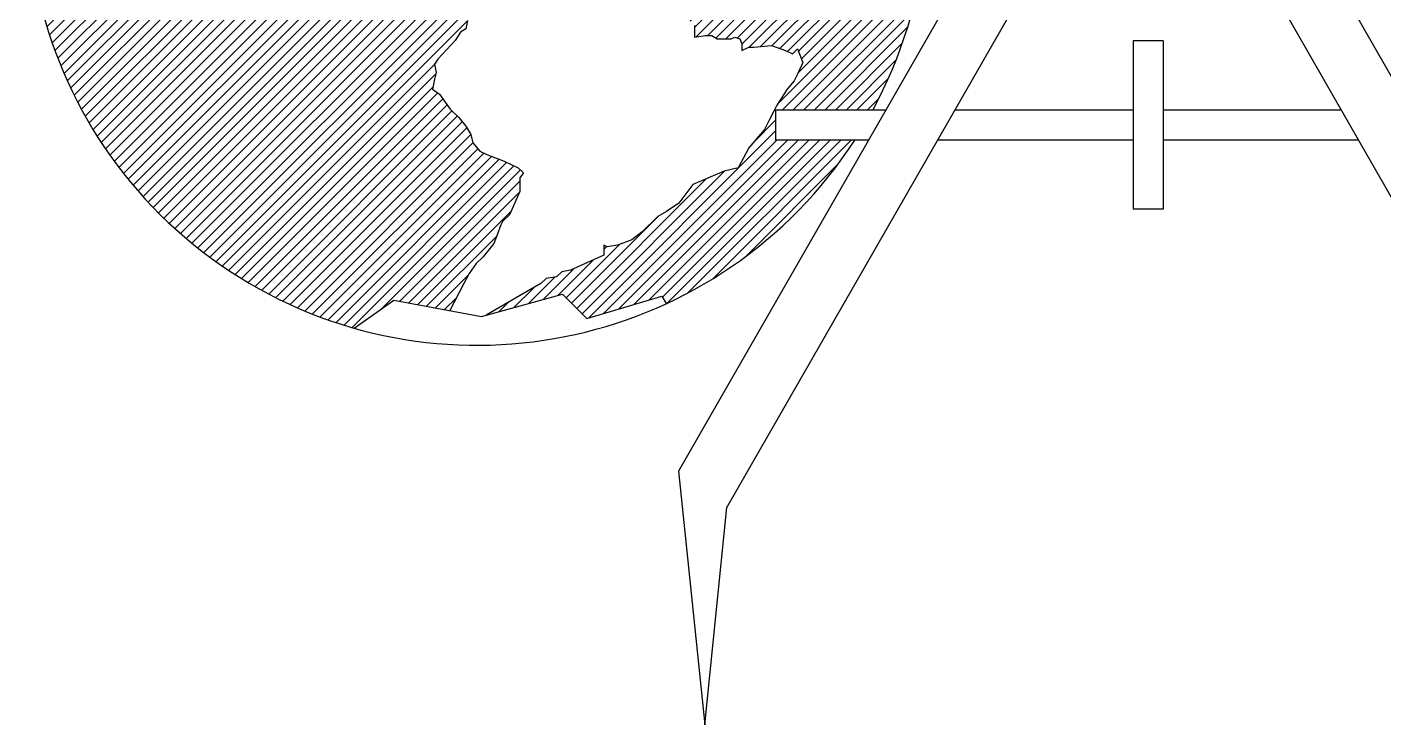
# Model space of a CAD drawing. Header units: millimetres. Extents: x -21221 to 1625077, y -149981 to 356550.
# Drawn here: x 268530 to 269968, y 200099 to 200838 of the extents above; entities that cross this region are included whole.
import ezdxf

# ---------------------------------------------------------------- set-up
doc = ezdxf.new("R2010")
doc.units = ezdxf.units.MM
doc.header["$LTSCALE"] = 1000
doc.header["$MEASUREMENT"] = 0
doc.layers.get('0').update_dxf_attribs({"linetype": 'CONTINUOUS'})
doc.layers.add('Icons', color=7, linetype='CONTINUOUS')

msp = doc.modelspace()

# ---------------------------------------------------------------- hatches: boundary and pattern name
at = {"layer": 'Icons'}
h = msp.add_hatch(dxfattribs=at)
h.set_pattern_fill('ANSI31', color=9, scale=63.75, style=0)
h.set_pattern_definition([(45, (236082.854, 190346.279), (-5.6347572, 5.6347572), [])])
h.paths.add_polyline_path([(268959.7, 200772.6), (268961.6, 200783.2), (268963.4, 200790.3), (268961.6, 200799.2), (268965.3, 200804.5), (268983.8, 200824.1), (268989.3, 200832.9), (268994.9, 200836.5), (268996.7, 200845.4), (268996.7, 200850.7), (268994.9, 200861.4), (268989, 200863.6), (268987.2, 200869), (268989.4, 200873.1), (268991.5, 200879.4), (268990.8, 200882.9), (268984.3, 200882.9), (268978.5, 200884.6), (268975.2, 200884.5), (268974.8, 200892.3), (268967.2, 200892.6), (268965.4, 200900.3), (268957, 200904.2), (268950.2, 200909), (268940.1, 200918.8), (268928.2, 200922.1), (268912.9, 200920.4), (268901, 200927), (268892.5, 200927), (268882.3, 200933.5), (268877.2, 200940), (268865.4, 200944.9), (268853.5, 200941.6), (268860.3, 200938.4), (268848.4, 200938.4), (268836.5, 200940), (268822.9, 200944.9), (268814.4, 200949.8), (268799.1, 200953), (268792.4, 200961.2), (268782.2, 200969.3), (268772, 200975.8), (268773.7, 200979.1), (268773.7, 200984), (268775.4, 200993.7), (268770.3, 200993.7), (268758.4, 201005.1), (268751.6, 201014.9), (268749.9, 201019.8), (268744.8, 201027.9), (268741.4, 201032.8), (268736.3, 201040.9), (268732.9, 201045.8), (268726.1, 201054), (268721, 201054), (268721, 201042.6), (268726.1, 201037.7), (268732.9, 201026.3), (268736.3, 201019.8), (268739.7, 201011.6), (268743.1, 201006.7), (268746.5, 201001.9), (268751.9, 200991.4), (268753.3, 200990.5), (268751.6, 200990.5), (268751.6, 200991.7), (268746.5, 200995.3), (268739.7, 201001.9), (268727.8, 201010), (268731.2, 201016.5), (268727.8, 201019.8), (268721, 201024.7), (268716, 201029.5), (268710.9, 201032.8), (268716, 201036.1), (268719.3, 201036.1), (268716, 201042.6), (268716, 201050.7), (268714.3, 201055.6), (268714.3, 201057.2), (268710.9, 201068.6), (268704.1, 201075.1), (268700.7, 201081.7), (268697.3, 201084.9), (268697.3, 201097.9), (268697.3, 201101.2), (268697.3, 201109.3), (268699, 201124), (268702.4, 201133.8), (268705.8, 201138.7), (268717.7, 201158.2), (268724.4, 201163.1), (268729.5, 201161.5), (268736.3, 201161.5), (268736.3, 201166.3), (268726.1, 201177.7), (268721, 201182.6), (268719.3, 201185.9), (268722.7, 201195.7), (268722.7, 201203.8), (268729.5, 201213.6), (268732.9, 201220.1), (268729.5, 201229.9), (268726.8, 201238.9), (268719.4, 201244.2), (268704.6, 201246), (268689.8, 201237.1), (268669.4, 201233.6), (268656.4, 201230), (268650.9, 201230), (268639.8, 201230), (268634.2, 201228.2), (268619.4, 201230), (268612, 201231.8), (268628.7, 201233.6), (268639.8, 201231.8), (268645.3, 201231.8), (268650.9, 201231.8), (268658.3, 201233.6), (268669.4, 201237.1), (268678.7, 201238.9), (268682.4, 201253.1), (268691.6, 201260.2), (268704.6, 201263.8), (268715.7, 201265.5), (268724.9, 201267.3), (268728.6, 201276.2), (268734.2, 201279.7), (268739.7, 201276.2), (268745.3, 201278), (268752.7, 201283.3), (268760.1, 201285.1), (268771.2, 201288.6), (268774.9, 201290.4), (268784.2, 201288.6), (268787.9, 201286.8), (268793.4, 201283.3), (268795.3, 201278), (268800.8, 201267.3), (268807.6, 201257.5), (268833.1, 201255.9), (268853, 201245.5), (268860.3, 201244.5), (268863.7, 201241.2), (268870.4, 201246.1), (268878.9, 201244.5), (268892.5, 201239.6), (268904.4, 201242.9), (268911.2, 201241.2), (268912.9, 201236.4), (268918, 201246.1), (268918, 201247.8), (268923.1, 201247.8), (268933.3, 201244.5), (268936.7, 201239.6), (268945.1, 201238), (268950.2, 201239.6), (268955.3, 201244.5), (268960.4, 201238), (268960.4, 201233.1), (268951.9, 201231.5), (268940.1, 201231.5), (268938.4, 201223.3), (268931.6, 201221.7), (268926.5, 201220.1), (268919.7, 201216.8), (268911.2, 201208.7), (268909.5, 201203.8), (268909.5, 201197.3), (268912.9, 201192.4), (268918, 201192.4), (268926.5, 201189.1), (268935, 201187.5), (268945.1, 201182.6), (268960.4, 201179.4), (268963.8, 201177.7), (268967.2, 201177.7), (268968.9, 201171.2), (268979.1, 201161.5), (268987.6, 201166.3), (268984.2, 201168), (268980.8, 201179.4), (268991, 201184.3), (268987.6, 201194), (268980.8, 201195.7), (268987.6, 201200.5), (268989.3, 201205.4), (268980.8, 201207.1), (268980.8, 201216.8), (268989.3, 201216.8), (269002.9, 201213.6), (269013.1, 201210.3), (269018.1, 201207.1), (269040.2, 201195.7), (269040.2, 201202.2), (269045.3, 201208.7), (269052.1, 201200.5), (269058.9, 201189.1), (269065.7, 201187.5), (269082.7, 201185.9), (269089.4, 201184.3), (269103, 201176.1), (269101.3, 201164.7), (269092.8, 201163.1), (269074.2, 201154.9), (269057.2, 201153.3), (269045.3, 201143.5), (269038.5, 201135.4), (269033.4, 201128.9), (269043.6, 201133.8), (269052.1, 201140.3), (269065.7, 201148.4), (269075.9, 201146.8), (269087.8, 201132.1), (269103, 201135.4), (269097.9, 201130.5), (269094.5, 201128.9), (269086.1, 201124), (269075.9, 201122.4), (269070.8, 201125.6), (269060.6, 201124), (269050.4, 201119.1), (269041.9, 201120.7), (269043.6, 201115.9), (269047, 201112.6), (269043.6, 201109.3), (269035.1, 201104.5), (269031.7, 201102.8), (269023.2, 201101.2), (269018.1, 201096.3), (269016.4, 201091.4), (269014.7, 201084.9), (269013.1, 201076.8), (269016.4, 201070.3), (269013.1, 201067), (269006.3, 201063.7), (268999.5, 201060.5), (268992.7, 201054), (268984.2, 201049.1), (268975.7, 201042.6), (268977.4, 201032.8), (268984.2, 201026.3), (268992.7, 201006.7), (268992.7, 201000.2), (268980.8, 201001.9), (268972.3, 201010), (268968.9, 201016.5), (268967.2, 201026.3), (268962.1, 201034.4), (268955.3, 201032.8), (268948.5, 201032.8), (268941.7, 201032.8), (268929.9, 201036.1), (268921.4, 201037.7), (268921.4, 201034.4), (268916.3, 201034.4), (268916.3, 201023), (268907.8, 201029.5), (268897.6, 201029.5), (268887.4, 201032.8), (268875.5, 201031.2), (268868.7, 201031.2), (268856.9, 201026.3), (268845, 201011.6), (268843.3, 201001.9), (268843.3, 200997), (268839.9, 200985.6), (268846.7, 200974.2), (268853.5, 200966), (268863.7, 200961.2), (268878.9, 200956.3), (268890.8, 200954.6), (268902.7, 200961.2), (268909.5, 200970.9), (268921.4, 200975.8), (268929.9, 200975.8), (268935, 200974.2), (268931.6, 200970.9), (268931.6, 200962.8), (268924.8, 200949.8), (268921.4, 200940), (268924.8, 200935.1), (268935, 200938.4), (268948.5, 200938.4), (268962.1, 200936.7), (268963.8, 200933.5), (268962.1, 200930.2), (268960.4, 200920.4), (268960.4, 200912.9), (268963.6, 200908.7), (268967.2, 200905.9), (268970.8, 200900), (268973.7, 200895.8), (268978.1, 200892.6), (268981.7, 200891.9), (268985.4, 200892.3), (268988.6, 200893.3), (268993, 200892.6), (268995.2, 200889.8), (268996.4, 200874.2), (268998.6, 200877.3), (269011.7, 200898.7), (269021, 200900.1), (269022, 200896.8), (269027.3, 200896.2), (269047.4, 200901.8), (269032.8, 200889.1), (269027.3, 200878.4), (269032.8, 200873.1), (269042.1, 200874.9), (269054.1, 200886.2), (269057.8, 200889.8), (269065.2, 200893.3), (269072.6, 200884.4), (269087.4, 200882.7), (269098.6, 200884.4), (269109.7, 200888), (269120.8, 200891.5), (269135.6, 200889.8), (269143, 200880.9), (269154.1, 200877.3), (269159.6, 200875.6), (269165.2, 200866.7), (269180, 200866.7), (269191.1, 200866.7), (269198.5, 200866.7), (269213.3, 200863.1), (269237.4, 200840.1), (269237.4, 200832.9), (269237.4, 200827.6), (269248.5, 200829.4), (269255.9, 200829.4), (269261.5, 200825.8), (269276.3, 200825.8), (269280, 200827.6), (269285.5, 200825.8), (269287.4, 200820.5), (269287.4, 200813.4), (269294.8, 200817), (269300.3, 200817), (269318.9, 200818.7), (269333.7, 200813.4), (269341.1, 200809.9), (269346.6, 200815.2), (269352.2, 200801), (269346.6, 200788.6), (269342.9, 200781.5), (269335.5, 200772.6), (269330, 200763.7), (269324.4, 200754.8), (269322.2, 200750.5), (269426.3, 200750.5, 0.123836), (269484.2, 200976), (269482.3, 200980.1), (269480.1, 200984.8), (269484.1, 200990.2, 0.27158), (269229.8, 201400.5), (269222.2, 201378.8), (269153.4, 201381), (269121.1, 201370.2), (269069.4, 201346.6), (268998.4, 201381), (268972.6, 201355.2), (268869.4, 201391.7), (268813.7, 201414.7, 0.70161), (268876.6, 200519.5), (268918.8, 200549), (268978.1, 200538), (268993, 200566.6), (268998.6, 200577.2), (269006, 200587.9), (269013.4, 200595), (269024.5, 200609.2), (269028.2, 200618.1), (269031.9, 200628.7), (269033.8, 200632.3), (269041.2, 200639.4), (269052.3, 200664.3), (269052.3, 200678.5), (269056, 200683.8), (269050.4, 200689.1), (269035.6, 200696.2), (269017.1, 200703.3), (269009.7, 200706.9), (269002.3, 200715.7), (269000.4, 200724.6), (268994.9, 200733.5), (268987.5, 200742.4), (268978.2, 200751.3), (268967.1, 200767.2)])
h.paths.add_polyline_path([(268961.7, 200979.5), (268960.4, 200979.1), (268960.6, 200979.3)], flags=16)
h.paths.add_polyline_path([(269039.2, 200968.9), (269038.5, 200969.3), (269041.9, 200969.3)], flags=16)
h.paths.add_polyline_path([(269107.4, 201238), (269090.8, 201250.4), (269077.8, 201261.1), (269061.2, 201271.7), (269044.5, 201284.1), (269026, 201285.9), (269009.3, 201287.7), (269007.9, 201289.5), (269005.6, 201298.3), (269009.3, 201301.9), (269014.9, 201309), (269026, 201312.6), (269042.7, 201312.6), (269059.3, 201307.2), (269072.3, 201301.9), (269088.9, 201298.3), (269100, 201298.3), (269105.6, 201293), (269116.7, 201291.2), (269124.1, 201284.1), (269135.2, 201282.4), (269142.6, 201280.6), (269151.9, 201271.7), (269146.3, 201268.2), (269142.6, 201266.4), (269148.2, 201257.5), (269146.3, 201255.7), (269144.5, 201252.2), (269146.3, 201246.8), (269153.7, 201234.4), (269161.1, 201223.8), (269159.3, 201216.7), (269151.9, 201216.7), (269137.1, 201225.5)], flags=16)
h = msp.add_hatch(dxfattribs=at)
h.set_pattern_fill('ANSI31', color=9, scale=63.75, style=0)
h.set_pattern_definition([(45, (382558.796, 152190.0836), (-5.63475716, 5.63475716), [])])
h.paths.add_polyline_path([(269407.3, 200718.6), (269323.4, 200718.6), (269323.4, 200750.5), (269322.4, 200750.9), (269320.7, 200747.7), (269317, 200740.6), (269311.4, 200730), (269294.8, 200710.4), (269289.2, 200699.8), (269283.7, 200689.1), (269268.9, 200685.6), (269235.5, 200671.4), (269220.7, 200651.8), (269207.8, 200642.9), (269198.5, 200637.6), (269181.9, 200621.6), (269170.8, 200612.8), (269155.9, 200607.4), (269144.8, 200605.7), (269141.1, 200607.4), (269141.1, 200596.8), (269106, 200580.8), (269096.7, 200579), (269091.2, 200573.7), (269080, 200571.9), (269074.5, 200566.6), (269016.5, 200533.2), (269097.4, 200555.4), (269123.2, 200529.6), (269202.8, 200553.3), (269207.3, 200545.4, 0.14143)])

# ---------------------------------------------------------------- linework, layer by layer
at = {"color": 4}
for p, q in [((268989.3, 200832.9), (268983.8, 200824.1)), ((268989.3, 200832.9), (268983.8, 200824.1)), ((268994.9, 200836.5), (268989.3, 200832.9)), ((268994.9, 200836.5), (268989.3, 200832.9)), ((268996.7, 200845.4), (268994.9, 200836.5)), ((268996.7, 200845.4), (268994.9, 200836.5)), ((269237.4, 200840.1), (269237.4, 200832.9)), ((269237.4, 200840.1), (269237.4, 200832.9)), ((269237.4, 200832.9), (269237.4, 200827.6)), ((269237.4, 200832.9), (269237.4, 200827.6)), ((268983.8, 200824.1), (268965.3, 200804.5)), ((268983.8, 200824.1), (268965.3, 200804.5)), ((269237.4, 200827.6), (269248.5, 200829.4)), ((269237.4, 200827.6), (269248.5, 200829.4)), ((269248.5, 200829.4), (269255.9, 200829.4)), ((269248.5, 200829.4), (269255.9, 200829.4)), ((269255.9, 200829.4), (269261.5, 200825.8)), ((269255.9, 200829.4), (269261.5, 200825.8)), ((269261.5, 200825.8), (269276.3, 200825.8)), ((269261.5, 200825.8), (269276.3, 200825.8)), ((269276.3, 200825.8), (269280, 200827.6)), ((269276.3, 200825.8), (269280, 200827.6)), ((269280, 200827.6), (269285.5, 200825.8)), ((269280, 200827.6), (269285.5, 200825.8)), ((269285.5, 200825.8), (269287.4, 200820.5)), ((269285.5, 200825.8), (269287.4, 200820.5)), ((269287.4, 200820.5), (269287.4, 200813.4)), ((269287.4, 200820.5), (269287.4, 200813.4)), ((269300.3, 200817), (269318.9, 200818.7)), ((269300.3, 200817), (269318.9, 200818.7)), ((269318.9, 200818.7), (269333.7, 200813.4)), ((269318.9, 200818.7), (269333.7, 200813.4)), ((268965.3, 200804.5), (268961.6, 200799.2)), ((268965.3, 200804.5), (268961.6, 200799.2)), ((269287.4, 200813.4), (269294.8, 200817)), ((269287.4, 200813.4), (269294.8, 200817)), ((269294.8, 200817), (269300.3, 200817)), ((269294.8, 200817), (269300.3, 200817)), ((269333.7, 200813.4), (269341.1, 200809.9)), ((269333.7, 200813.4), (269341.1, 200809.9)), ((269341.1, 200809.9), (269346.6, 200815.2)), ((269341.1, 200809.9), (269346.6, 200815.2)), ((269346.6, 200815.2), (269352.2, 200801)), ((269346.6, 200815.2), (269352.2, 200801)), ((268961.6, 200799.2), (268963.4, 200790.3)), ((268961.6, 200799.2), (268963.4, 200790.3)), ((268963.4, 200790.3), (268961.6, 200783.2)), ((268963.4, 200790.3), (268961.6, 200783.2)), ((269352.2, 200801), (269346.6, 200788.6)), ((269352.2, 200801), (269346.6, 200788.6)), ((268961.6, 200783.2), (268959.7, 200772.6)), ((268961.6, 200783.2), (268959.7, 200772.6)), ((269342.9, 200781.5), (269335.5, 200772.6)), ((269342.9, 200781.5), (269335.5, 200772.6)), ((269346.6, 200788.6), (269342.9, 200781.5)), ((269346.6, 200788.6), (269342.9, 200781.5)), ((268959.7, 200772.6), (268967.1, 200767.2)), ((268959.7, 200772.6), (268967.1, 200767.2)), ((268967.1, 200767.2), (268978.2, 200751.3)), ((268967.1, 200767.2), (268978.2, 200751.3)), ((269330, 200763.7), (269324.4, 200754.8)), ((269330, 200763.7), (269324.4, 200754.8)), ((269335.5, 200772.6), (269330, 200763.7)), ((269335.5, 200772.6), (269330, 200763.7)), ((268978.2, 200751.3), (268987.5, 200742.4)), ((268978.2, 200751.3), (268987.5, 200742.4)), ((269320.7, 200747.7), (269317, 200740.6)), ((269320.7, 200747.7), (269317, 200740.6)), ((269324.4, 200754.8), (269320.7, 200747.7)), ((269324.4, 200754.8), (269320.7, 200747.7)), ((268987.5, 200742.4), (268994.9, 200733.5)), ((268987.5, 200742.4), (268994.9, 200733.5)), ((268994.9, 200733.5), (269000.4, 200724.6)), ((268994.9, 200733.5), (269000.4, 200724.6)), ((269317, 200740.6), (269311.4, 200730)), ((269317, 200740.6), (269311.4, 200730)), ((269000.4, 200724.6), (269002.3, 200715.7)), ((269000.4, 200724.6), (269002.3, 200715.7)), ((269311.4, 200730), (269294.8, 200710.4)), ((269311.4, 200730), (269294.8, 200710.4)), ((269002.3, 200715.7), (269009.7, 200706.9)), ((269002.3, 200715.7), (269009.7, 200706.9)), ((269009.7, 200706.9), (269017.1, 200703.3)), ((269009.7, 200706.9), (269017.1, 200703.3)), ((269017.1, 200703.3), (269035.6, 200696.2)), ((269017.1, 200703.3), (269035.6, 200696.2)), ((269294.8, 200710.4), (269289.2, 200699.8)), ((269294.8, 200710.4), (269289.2, 200699.8)), ((269035.6, 200696.2), (269050.4, 200689.1)), ((269035.6, 200696.2), (269050.4, 200689.1)), ((269050.4, 200689.1), (269056, 200683.8)), ((269050.4, 200689.1), (269056, 200683.8)), ((269283.7, 200689.1), (269268.9, 200685.6)), ((269283.7, 200689.1), (269268.9, 200685.6)), ((269289.2, 200699.8), (269283.7, 200689.1)), ((269289.2, 200699.8), (269283.7, 200689.1)), ((269056, 200683.8), (269052.3, 200678.5)), ((269056, 200683.8), (269052.3, 200678.5)), ((269052.3, 200678.5), (269052.3, 200664.3)), ((269052.3, 200678.5), (269052.3, 200664.3)), ((269268.9, 200685.6), (269235.5, 200671.4)), ((269268.9, 200685.6), (269235.5, 200671.4)), ((269052.3, 200664.3), (269041.2, 200639.4)), ((269052.3, 200664.3), (269041.2, 200639.4)), ((269235.5, 200671.4), (269220.7, 200651.8)), ((269235.5, 200671.4), (269220.7, 200651.8)), ((269220.7, 200651.8), (269207.8, 200642.9)), ((269220.7, 200651.8), (269207.8, 200642.9)), ((269033.8, 200632.3), (269031.9, 200628.7)), ((269033.8, 200632.3), (269031.9, 200628.7)), ((269041.2, 200639.4), (269033.8, 200632.3)), ((269041.2, 200639.4), (269033.8, 200632.3)), ((269198.5, 200637.6), (269181.9, 200621.6)), ((269198.5, 200637.6), (269181.9, 200621.6)), ((269207.8, 200642.9), (269198.5, 200637.6)), ((269207.8, 200642.9), (269198.5, 200637.6)), ((269028.2, 200618.1), (269024.5, 200609.2)), ((269028.2, 200618.1), (269024.5, 200609.2)), ((269031.9, 200628.7), (269028.2, 200618.1)), ((269031.9, 200628.7), (269028.2, 200618.1)), ((269181.9, 200621.6), (269170.8, 200612.8)), ((269181.9, 200621.6), (269170.8, 200612.8)), ((269024.5, 200609.2), (269013.4, 200595)), ((269024.5, 200609.2), (269013.4, 200595)), ((269144.8, 200605.7), (269141.1, 200607.4)), ((269141.1, 200607.4), (269141.1, 200596.8)), ((269141.1, 200607.4), (269141.1, 200596.8)), ((269144.8, 200605.7), (269141.1, 200607.4)), ((269155.9, 200607.4), (269144.8, 200605.7)), ((269155.9, 200607.4), (269144.8, 200605.7)), ((269170.8, 200612.8), (269155.9, 200607.4)), ((269170.8, 200612.8), (269155.9, 200607.4)), ((269013.4, 200595), (269006, 200587.9)), ((269013.4, 200595), (269006, 200587.9)), ((269141.1, 200596.8), (269106, 200580.8)), ((269141.1, 200596.8), (269106, 200580.8)), ((268998.6, 200577.2), (268993, 200566.6)), ((268998.6, 200577.2), (268993, 200566.6)), ((269006, 200587.9), (268998.6, 200577.2)), ((269006, 200587.9), (268998.6, 200577.2)), ((269091.2, 200573.7), (269080, 200571.9)), ((269091.2, 200573.7), (269080, 200571.9)), ((269096.7, 200579), (269091.2, 200573.7)), ((269096.7, 200579), (269091.2, 200573.7)), ((269106, 200580.8), (269096.7, 200579)), ((269106, 200580.8), (269096.7, 200579)), ((268993, 200566.6), (268978.1, 200538)), ((268993, 200566.6), (268978.1, 200538)), ((269074.5, 200566.6), (269016.5, 200533.2)), ((269074.5, 200566.6), (269016.5, 200533.2)), ((269080, 200571.9), (269074.5, 200566.6)), ((269080, 200571.9), (269074.5, 200566.6))]:
    msp.add_line(p, q, dxfattribs=at)
at = {"layer": 'Icons', "color": 4}
for p, q in [((269702.3, 200823.7), (269702.3, 200645.5)), ((269734.2, 200823.7), (269702.3, 200823.7)), ((269734.2, 200823.7), (269702.3, 200823.7)), ((269702.3, 200823.7), (269702.3, 200645.5)), ((269734.2, 200823.7), (269734.2, 200645.5)), ((269734.2, 200823.7), (269734.2, 200645.5)), ((269440.1, 200750.5), (269323.4, 200750.5)), ((269323.4, 200750.5), (269323.4, 200718.6)), ((269440.1, 200750.5), (269323.4, 200750.5)), ((269323.4, 200750.5), (269323.4, 200718.6)), ((269702.3, 200750.5), (269513.6, 200750.5)), ((269702.3, 200750.5), (269513.6, 200750.5)), ((269923, 200750.5), (269734.2, 200750.5)), ((269923, 200750.5), (269734.2, 200750.5)), ((269421.8, 200718.6), (269323.4, 200718.6)), ((269421.8, 200718.6), (269323.4, 200718.6)), ((269702.3, 200718.6), (269495.3, 200718.6)), ((269702.3, 200718.6), (269495.3, 200718.6)), ((269941.3, 200718.6), (269734.2, 200718.6)), ((269941.3, 200718.6), (269734.2, 200718.6)), ((269734.2, 200645.5), (269702.3, 200645.5)), ((269734.2, 200645.5), (269702.3, 200645.5)), ((268876.6, 200519.5), (268918.8, 200549)), ((268876.6, 200519.5), (268918.8, 200549)), ((268918.8, 200549), (269011.4, 200531.8)), ((268918.8, 200549), (269011.4, 200531.8)), ((269011.4, 200531.8), (269097.4, 200555.4)), ((269011.4, 200531.8), (269097.4, 200555.4)), ((269097.4, 200555.4), (269123.2, 200529.6)), ((269097.4, 200555.4), (269123.2, 200529.6)), ((269123.2, 200529.6), (269202.8, 200553.3)), ((269123.2, 200529.6), (269202.8, 200553.3)), ((269202.8, 200553.3), (269207.3, 200545.4)), ((269202.8, 200553.3), (269207.3, 200545.4))]:
    msp.add_line(p, q, dxfattribs=at)
for points in [[(269631.9, 201084.7), (269220.5, 200368), (269248.2, 200099.1), (269271.8, 200329.3), (269699.3, 201074.2)], [(269631.9, 201084.7), (269220.5, 200368), (269248.2, 200099.1), (269271.8, 200329.3), (269699.3, 201074.2)], [(269737.2, 201074.2), (270164.7, 200329.3), (270188.4, 200099.1), (270216, 200368), (269804.7, 201084.7)], [(269737.2, 201074.2), (270164.7, 200329.3), (270188.4, 200099.1), (270216, 200368), (269804.7, 201084.7)]]:
    msp.add_lwpolyline(points, dxfattribs=at)
msp.add_arc((269007.1, 200978.5), 477.2, 331.4582, 327.0026, dxfattribs=at)
msp.add_arc((269007.1, 200978.5), 477.2, 331.4582, 327.0026, dxfattribs=at)

doc.saveas('drawing.dxf')
